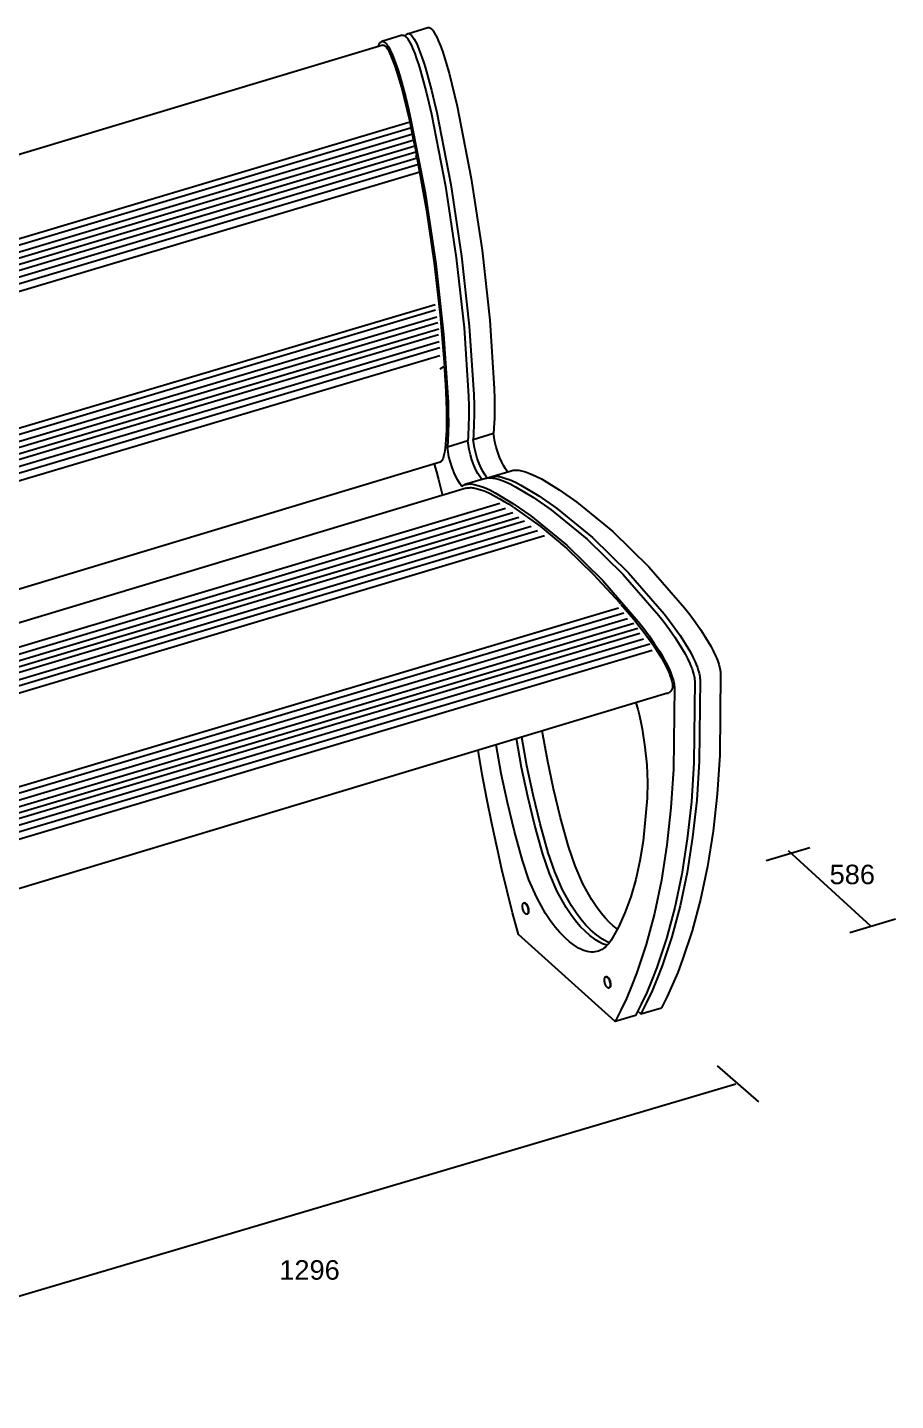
# Model space of a CAD drawing. Extents: x -56 to 226, y 85 to 309.
# Drawn here: x 85 to 225.5, y 87 to 309.1 of the extents above; entities that cross this region are included whole.
import ezdxf

# ---------------------------------------------------------------- set-up
doc = ezdxf.new("R2010")
doc.units = 0
doc.layers.add('LIVELLO_1', color=160, linetype='Continuous')
doc.styles.add('STD', font='txt')

# ---------------------------------------------------------------- blocks, each defined once
blk = doc.blocks.new('AI9-BLK2')
at = {"layer": 'LIVELLO_1', "color": 7}
for p, q in [((-10.465856, 4.762586), (-3.4103, 6.879253)), ((-6.937733, 6.408825), (6.408911, -5.820747)), ((3.057522, -6.879081), (10.465856, -4.644936))]:
    blk.add_line(p, q, dxfattribs=at)
blk = doc.blocks.new('AI9-BLK1')
at = {"layer": 'LIVELLO_1', "color": 7}
for p, q in [((58.066051, 103.727002), (61.369553, 104.71695)), ((57.204777, 103.469481), (53.897141, 102.476605)), ((54.065262, 101.879914), (-99.334677, 55.687385)), ((58.281025, 89.357681), (-95.383497, 43.492091)), ((58.703738, 88.470569), (-95.155088, 42.517129)), ((58.936627, 87.441174), (-94.900667, 41.36664)), ((59.133686, 86.481543), (-94.841584, 40.509844)), ((59.23635, 85.51261), (-94.776472, 39.495608)), ((59.396891, 84.562108), (-94.440403, 38.672058)), ((59.628402, 83.568887), (-94.207342, 37.615447)), ((59.858534, 82.57601), (-94.071088, 36.52852)), ((59.58775, 83.741486), (59.384833, 83.992806)), ((60.05835, 81.307182), (-93.645619, 35.514284)), ((62.52745, 59.877654), (-90.63185, 14.405495)), ((62.59394, 58.978484), (-90.61204, 13.285149)), ((62.801335, 57.867269), (-90.26977, 12.219581)), ((63.138954, 55.941633), (-90.337983, 10.269657)), ((62.981513, 56.919695), (-90.132138, 11.365715)), ((63.098302, 55.000088), (-90.000363, 9.44628)), ((63.166515, 53.864757), (-89.962467, 8.335064)), ((63.280203, 52.868608), (-89.962467, 7.193704)), ((63.284337, 51.590994), (-89.696162, 6.076459)), ((63.358751, 49.523248), (64.030545, 49.931836)), ((63.344971, 34.38791), (-89.117902, -11.526084)), ((70.673378, 31.75379), (67.368498, 30.766942)), ((71.53603, 32.014411), (74.839532, 33.004359)), ((67.536963, 30.170424), (-84.715587, -15.677079)), ((72.987793, 27.730263), (-79.853352, -18.038692)), ((73.949319, 26.900684), (-78.574188, -18.734946)), ((75.102737, 26.18307), (-77.467623, -19.567626)), ((76.067019, 25.462528), (-76.430477, -20.19136)), ((77.009942, 24.87514), (-75.540436, -20.869527)), ((78.083434, 24.009215), (-74.382368, -21.729251)), ((79.105249, 23.309861), (-73.514893, -22.371244)), ((80.236274, 22.48321), (-72.427965, -23.249055)), ((92.473942, 11.417219), (92.423988, 11.65338)), ((92.204191, 10.769368), (-60.898781, -34.854203)), ((93.059608, 9.975963), (-60.063173, -35.653465)), ((93.689372, 9.061807), (-59.43651, -36.567794)), ((94.696373, 8.277531), (-58.429681, -37.35207)), ((95.325792, 7.493599), (-57.799917, -38.136001)), ((95.662033, 6.669877), (-57.462298, -38.959551)), ((96.291797, 5.755549), (-56.834085, -39.87698)), ((97.295353, 4.971445), (-55.828978, -40.658156)), ((97.675347, 3.926892), (-55.450534, -41.705637)), ((100.156505, -3.000334), (-52.719607, -49.035594)), ((100.156505, -3.000334), (100.28983, -2.957959)), ((76.960333, -36.903863), (76.886263, -36.92505)), ((77.46435, -38.723562), (77.393381, -38.744577)), ((90.226017, -48.838879), (90.154704, -48.860067)), ((90.734513, -50.658579), (90.6632, -50.682694)), ((95.852547, -54.881749), (95.354731, -54.433887))]:
    blk.add_line(p, q, dxfattribs=at)
for points in [[(61.369553, 104.71695), (61.407449, 104.72608), (61.445345, 104.732109), (61.482897, 104.732109), (61.525616, 104.732109), (61.56489, 104.722979), (61.608643, 104.71385), (61.649295, 104.698863), (61.693392, 104.683705), (61.734389, 104.659417), (61.781242, 104.632201), (61.869092, 104.568811), (61.956942, 104.493019), (62.043069, 104.402068), (62.13402, 104.296304), (62.220147, 104.181066)], [(53.312853, 101.656155), (53.397602, 101.871129), (53.494754, 102.061815), (53.547464, 102.149665), (53.603619, 102.228213), (53.66253, 102.300905), (53.723164, 102.367395)], [(53.723164, 102.367395), (53.7397, 102.385654), (53.762438, 102.400812), (53.785175, 102.419071), (53.805157, 102.430957), (53.826172, 102.449216), (53.847187, 102.458346), (53.869925, 102.467475), (53.892662, 102.473504), (53.916778, 102.482633), (53.942616, 102.488662), (53.963976, 102.491763), (53.989814, 102.494864), (54.012207, 102.494864), (54.041146, 102.491763), (54.065262, 102.488662), (54.089377, 102.485734), (54.14381, 102.470403), (54.196864, 102.452317), (54.251297, 102.428201), (54.304351, 102.394784), (54.360506, 102.361366), (54.416317, 102.312963), (54.472472, 102.264559), (54.584782, 102.149665), (54.666431, 102.049585), (54.747735, 101.937619)], [(57.204777, 103.469481), (57.242673, 103.475682), (57.277469, 103.481711), (57.318465, 103.481711), (57.359462, 103.478611), (57.401492, 103.475682), (57.439388, 103.463452), (57.485208, 103.448466), (57.524482, 103.430207), (57.571335, 103.40902), (57.61371, 103.384904), (57.70156, 103.321342), (57.790788, 103.242622), (57.880016, 103.151671), (57.966488, 103.045734), (58.052615, 102.930668)], [(57.6771, 103.339256), (57.728776, 103.415049), (57.777352, 103.48774), (57.83144, 103.554403), (57.888973, 103.617965), (57.910333, 103.636051), (57.928592, 103.65431), (57.948229, 103.666541), (57.967866, 103.681527), (57.990603, 103.696685), (58.013341, 103.708743), (58.036079, 103.717872), (58.057094, 103.727002), (58.082932, 103.730103), (58.103947, 103.739232), (58.129785, 103.739232), (58.157346, 103.741988), (58.181462, 103.741988), (58.203855, 103.741988), (58.229693, 103.739232), (58.256909, 103.736131), (58.308586, 103.720973), (58.363018, 103.702714), (58.416073, 103.678426), (58.471883, 103.642253), (58.528038, 103.605907), (58.583849, 103.563532), (58.640004, 103.515129), (58.752314, 103.39989), (58.835341, 103.299982), (58.913889, 103.188189)], [(58.052615, 102.930668), (58.275168, 102.58547), (58.493243, 102.210126), (58.694781, 101.807567), (58.882194, 101.377619)], [(58.913889, 103.188189), (59.138165, 102.842818), (59.353139, 102.467475), (59.554332, 102.061815), (59.74209, 101.634795)], [(62.220147, 104.181066), (62.444423, 103.832939), (62.654574, 103.457595), (62.858868, 103.054864), (63.049726, 102.628016)], [(63.049726, 102.628016), (63.387001, 101.777078), (63.705328, 100.908225), (64.003673, 100.021285), (64.282037, 99.127972)], [(54.065262, 101.879914), (54.089377, 101.889044), (54.119694, 101.892144), (54.145188, 101.892144), (54.175849, 101.892144), (54.204788, 101.886115), (54.233382, 101.877158), (54.261976, 101.868028), (54.292293, 101.855798), (54.32261, 101.837712), (54.351549, 101.822553), (54.416317, 101.777078), (54.477295, 101.722645), (54.542063, 101.659083), (54.602696, 101.586392), (54.66333, 101.501643)], [(54.66333, 101.501643), (54.858667, 101.201919), (55.044702, 100.871879), (55.223503, 100.520652), (55.3868, 100.148409)], [(54.747735, 101.937619), (54.972011, 101.595521), (55.185607, 101.217078), (55.389901, 100.814346), (55.580759, 100.387499)], [(55.3868, 100.148409), (55.712362, 99.333816), (56.019664, 98.498208), (56.305607, 97.653471), (56.567779, 96.790474)], [(55.580759, 100.387499), (55.918034, 99.53656), (56.236016, 98.667707), (56.535739, 97.783695), (56.812725, 96.887454)], [(58.882194, 101.377619), (59.222914, 100.526681), (59.540552, 99.660928), (59.838897, 98.773816), (60.117261, 97.874646)], [(59.74209, 101.634795), (60.08281, 100.78713), (60.403548, 99.918277), (60.701549, 99.031165), (60.978879, 98.138024)], [(60.117261, 97.874646), (60.621623, 96.10025), (61.090845, 94.313968), (61.528372, 92.518556), (61.934204, 90.726245)], [(60.978879, 98.138024), (61.482897, 96.35777), (61.953841, 94.571488), (62.391024, 92.779005), (62.7941, 90.983766)], [(64.282037, 99.127972), (64.786054, 97.347719), (65.256999, 95.561437), (65.695904, 93.768953), (66.096913, 91.973542)], [(56.567779, 96.790474), (57.065595, 95.04071), (57.531717, 93.281472), (57.962009, 91.513449), (58.358195, 89.745426)], [(56.812725, 96.887454), (57.316743, 95.107201), (57.786309, 93.320919), (58.225214, 91.531708), (58.626568, 89.736297)], [(66.096913, 91.973542), (68.363097, 80.290017), (70.129742, 68.724487), (71.375833, 57.373759), (72.091724, 46.332056)], [(58.358195, 89.745426), (58.656885, 88.334488), (58.949029, 86.923721), (59.23635, 85.51261), (59.511957, 84.101671)], [(58.626568, 89.736297), (60.896886, 78.0495), (62.659397, 66.483969), (63.908244, 55.130313), (64.624135, 44.091538)], [(61.934204, 90.726245), (64.19901, 79.03962), (65.96221, 67.47409), (67.209679, 56.123534), (67.927292, 45.084587)], [(62.7941, 90.983766), (65.058561, 79.299897), (66.825206, 67.731266), (68.070953, 56.38071), (68.787188, 45.345036)], [(59.511957, 84.101671), (59.51368, 84.092714), (59.51368, 84.080656), (59.51368, 84.068426), (59.51368, 84.059469), (59.51368, 84.050339), (59.511957, 84.050339), (59.511957, 84.041382), (59.508857, 84.038109), (59.508857, 84.038109), (59.507479, 84.032252), (59.507479, 84.029152), (59.504378, 84.029152), (59.504378, 84.029152), (59.501278, 84.029152), (59.501278, 84.026223), (59.498177, 84.026223), (59.496799, 84.026223)], [(59.58775, 83.741486), (61.12564, 75.130987), (62.377588, 66.599036), (63.347727, 58.188352), (64.030545, 49.931836)], [(63.977835, 49.707905), (63.977835, 49.707905), (63.979213, 49.707905), (63.984036, 49.707905), (63.985414, 49.707905), (63.98817, 49.707905), (63.989893, 49.707905), (63.994371, 49.707905), (63.997472, 49.704804), (63.99885, 49.704804), (64.002295, 49.701876), (64.007807, 49.695675), (64.01263, 49.692746), (64.015731, 49.686545), (64.019865, 49.680516), (64.024688, 49.671387), (64.030545, 49.659329), (64.035368, 49.641242), (64.041569, 49.620055), (64.044325, 49.610925), (64.044325, 49.598695)], [(64.044325, 49.598695), (64.127352, 48.26975), (64.201766, 46.946661), (64.268601, 45.629601), (64.326134, 44.31857)], [(67.927292, 45.084587), (67.978624, 43.437659), (67.984825, 41.823804), (67.956231, 40.243366), (67.886296, 38.708232)], [(68.787188, 45.345036), (68.83852, 43.695007), (68.847822, 42.081325), (68.818883, 40.503815), (68.75067, 38.965752)], [(72.091724, 46.332056), (72.1434, 44.684956), (72.155458, 43.074201), (72.123763, 41.496864), (72.054172, 39.958801)], [(64.326134, 44.31857), (64.374365, 42.698686), (64.385045, 41.106363), (64.356106, 39.55607), (64.286515, 38.036266)], [(64.624135, 44.091538), (64.670988, 42.444438), (64.683046, 40.833856), (64.654451, 39.253246), (64.584861, 37.715355)], [(64.286515, 38.036266), (64.230705, 37.312623), (64.146989, 36.61947), (64.035368, 35.956289), (63.900665, 35.335483)], [(67.886296, 38.708232), (67.87286, 38.481372), (67.857701, 38.260369), (67.839442, 38.039194), (67.815327, 37.82422), (64.512169, 36.831344)], [(70.083233, 31.578262), (69.754571, 32.056613), (69.439689, 32.586469), (69.146167, 33.1618), (68.802002, 33.933846), (68.500901, 34.754296), (68.242174, 35.598861), (68.036502, 36.458929), (67.815327, 37.82422)], [(68.75067, 38.965752), (68.735856, 38.741649), (68.720698, 38.517718), (68.702439, 38.299643), (68.678323, 38.081569), (71.984237, 39.071689)], [(70.953464, 31.823553), (70.62618, 32.301904), (70.311643, 32.828832), (70.013298, 33.410019), (69.669477, 34.182065), (69.365275, 34.999586), (69.108271, 35.853281), (68.899154, 36.713177), (68.678323, 38.081569)], [(72.054172, 39.958801), (72.038669, 39.731769), (72.022133, 39.510767), (72.003874, 39.289764), (71.984237, 39.071689)], [(74.248698, 32.828832), (73.922103, 33.304083), (73.608599, 33.833938), (73.310254, 34.409097), (72.969534, 35.184243), (72.667055, 36.001765), (72.408328, 36.84943), (72.202311, 37.709326), (71.984237, 39.071689)], [(64.584861, 37.715355), (64.57108, 37.491252), (64.553166, 37.270249), (64.533184, 37.052346), (64.512169, 36.831344)], [(66.863102, 30.476176), (66.524105, 30.951599), (66.196821, 31.484383), (65.892619, 32.065743), (65.606676, 32.689478), (65.281459, 33.516128), (65.002751, 34.375852), (64.778475, 35.260036), (64.622757, 36.050168), (64.512169, 36.831344)], [(62.370009, 34.094215), (62.731744, 32.83176), (63.077287, 31.569305), (63.413184, 30.300476), (63.737023, 29.029064)], [(63.470717, 34.463702), (63.452458, 34.448543), (63.439022, 34.436313), (63.423519, 34.424428), (63.413184, 34.415298), (63.396303, 34.406169), (63.381489, 34.397039), (63.36323, 34.39101), (63.344971, 34.38791)], [(63.900665, 35.335483), (63.821772, 35.062976), (63.773196, 34.938953), (63.721864, 34.830088), (63.662953, 34.720878), (63.601975, 34.627171), (63.537207, 34.539322), (63.470717, 34.463702)], [(70.673378, 31.75379), (70.845977, 31.802365), (71.023055, 31.835611), (71.203234, 31.859899), (71.383412, 31.869028), (71.568069, 31.865927), (71.754449, 31.85387), (71.946685, 31.83251), (72.138577, 31.793236)], [(71.180496, 31.85387), (71.233206, 31.893144), (71.287983, 31.92036), (71.339315, 31.947748), (71.39547, 31.968764), (71.545331, 32.017339), (71.698294, 32.056613), (71.852634, 32.089859), (72.008697, 32.114147), (72.170272, 32.126377), (72.331158, 32.129305), (72.535452, 32.120176), (72.744225, 32.09606), (72.999851, 32.053685)], [(72.138577, 31.793236), (72.977458, 31.569305), (73.831152, 31.269409), (74.695527, 30.888037), (75.569203, 30.430701)], [(72.999851, 32.053685), (73.840454, 31.826481), (74.692426, 31.52693), (75.558523, 31.145386), (76.429099, 30.688222)], [(74.839532, 33.004359), (75.012131, 33.049835), (75.187831, 33.08308), (75.367665, 33.107368), (75.549566, 33.119425), (75.732501, 33.116497), (75.923359, 33.104267), (76.110772, 33.079979), (76.301975, 33.040705)], [(76.301975, 33.040705), (77.141889, 32.819702), (77.995584, 32.516878), (78.859958, 32.135334), (79.736735, 31.68127)], [(79.736735, 31.68127), (82.608222, 29.934262), (85.501069, 27.936107), (91.315701, 23.185665), (97.131711, 17.475591), (102.898112, 10.848089)], [(66.863102, 30.476176), (66.947852, 30.557997), (66.993327, 30.591242), (67.04018, 30.62466), (67.083933, 30.651876), (67.131131, 30.679092), (67.18074, 30.700452), (67.227938, 30.718366)], [(67.227938, 30.718366), (67.3809, 30.770043), (67.530762, 30.806216), (67.68648, 30.839634), (67.847021, 30.860649), (68.00274, 30.875807), (68.166382, 30.878908), (68.372399, 30.86685), (68.578071, 30.848591), (68.832319, 30.803116)], [(67.536963, 30.170424), (67.699916, 30.215899), (67.871137, 30.243115), (68.040636, 30.267403), (68.217714, 30.279461), (68.393414, 30.273432), (68.575315, 30.264303), (68.753771, 30.240015), (68.93705, 30.203841)], [(68.832319, 30.803116), (69.6743, 30.579184), (70.527995, 30.279461), (71.392369, 29.897917), (72.264323, 29.440752)], [(68.93705, 30.203841), (69.768007, 29.985767), (70.608266, 29.686043), (71.460582, 29.313628), (72.3191, 28.865422)], [(72.264323, 29.440752), (75.136155, 27.696845), (78.032102, 25.695589), (83.848112, 20.948248), (89.661366, 15.235074), (95.4257, 8.607571)], [(75.569203, 30.430701), (78.443791, 28.686966), (81.333537, 26.68571), (87.149547, 21.938368), (92.964179, 16.225194), (98.728857, 9.597692)], [(76.429099, 30.688222), (79.303687, 28.944314), (82.196533, 26.945987), (88.011165, 22.195717), (93.828898, 16.482543), (99.593232, 9.854868)], [(72.3191, 28.865422), (73.010875, 28.465963), (73.705751, 28.054102), (74.396148, 27.627254), (75.089301, 27.185248)], [(75.089301, 27.185248), (75.092402, 27.185248), (75.09378, 27.18232), (75.101359, 27.17922), (75.102737, 27.173191), (75.107216, 27.166989), (75.110316, 27.164061), (75.116173, 27.154932), (75.120996, 27.139773), (75.128575, 27.124615), (75.131676, 27.106528), (75.136155, 27.09137), (75.136155, 27.076211), (75.136155, 27.067082), (75.136155, 27.061053), (75.136155, 27.052096), (75.134432, 27.045894)], [(75.266379, 27.085341), (79.545877, 24.027302), (83.848112, 20.424593), (88.144146, 16.294785), (92.423988, 11.65338)], [(92.604167, 11.435305), (93.295942, 10.627086), (93.990473, 9.803536), (94.682593, 8.973957), (95.37299, 8.126119)], [(98.728857, 9.597692), (99.605634, 8.480447), (100.469664, 7.30877), (101.323703, 6.073531), (102.163962, 4.783687)], [(99.593232, 9.854868), (100.46553, 8.740724), (101.333005, 7.56319), (102.183599, 6.333808), (103.023858, 5.041036)], [(102.898112, 10.848089), (103.769721, 9.730844), (104.63444, 8.556067), (105.488135, 7.320828), (106.330116, 6.031156)], [(95.37299, 8.126119), (96.232541, 7.027134), (97.084858, 5.870615), (97.925117, 4.656563), (98.752973, 3.384979)], [(95.4257, 8.607571), (96.300754, 7.490327), (97.162028, 6.315721), (98.016067, 5.080482), (98.86046, 3.790639)], [(102.163962, 4.783687), (102.581852, 4.090362), (102.992163, 3.36672), (103.386971, 2.606731), (103.766965, 1.816599)], [(103.023858, 5.041036), (103.444504, 4.353739), (103.854815, 3.627169), (104.246867, 2.864252), (104.628239, 2.073947)], [(106.330116, 6.031156), (106.747662, 5.340759), (107.157628, 4.614189), (107.551747, 3.854201), (107.930018, 3.066996)], [(98.752973, 3.384979), (99.158805, 2.724898), (99.549479, 2.025544), (99.928095, 1.295873), (100.28983, 0.541914)], [(98.86046, 3.790639), (99.280073, 3.100241), (99.687283, 2.373671), (100.083813, 1.613855), (100.462085, 0.82355)], [(107.930018, 3.066996), (108.120532, 2.63412), (108.290375, 2.186085), (108.446094, 1.72272), (108.579419, 1.250397)], [(100.28983, 0.541914), (100.456228, 0.16347), (100.604712, -0.22686), (100.73597, -0.635792), (100.857582, -1.047654)], [(100.462085, 0.82355), (100.651565, 0.393774), (100.821064, -0.051504), (100.974026, -0.517626), (101.110107, -0.989948)], [(108.732381, 0.245291), (108.605257, -13.027973), (108.182888, -19.304248), (107.527287, -25.301815), (106.635696, -31.006032), (105.516729, -36.389166), (104.172797, -41.424173), (102.608724, -46.092794)], [(103.766965, 1.816599), (103.953, 1.386651), (104.125944, 0.935688), (104.280284, 0.472323), (104.414643, 0)], [(104.414643, 0), (104.473899, -0.254248), (104.517651, -0.511597), (104.551069, -0.762916), (104.564849, -1.005107)], [(104.628239, 2.073947), (104.814274, 1.646928), (104.988596, 1.195965), (105.142936, 0.732772), (105.277639, 0.260449)], [(105.277639, 0.260449), (105.335517, 0), (105.385471, -0.25132), (105.414065, -0.502639), (105.426123, -0.74483)], [(108.579419, 1.250397), (108.639708, 0.993049), (108.686906, 0.735872), (108.717223, 0.48438), (108.732381, 0.245291)], [(101.26307, -1.995227), (101.132845, -15.265218), (100.713577, -21.541665), (100.057975, -27.542333), (99.168107, -33.246377), (98.047762, -38.629683), (96.703486, -43.66159), (95.139757, -48.33624)], [(104.564849, -1.005107), (104.437725, -14.27837), (104.016734, -20.551545), (103.359755, -26.555313), (102.472643, -32.256429), (101.352642, -37.636635), (100.005265, -42.671642), (98.441192, -47.343191)], [(105.426123, -0.74483), (105.300377, -14.017921), (104.878008, -20.291096), (104.222751, -26.295036), (103.332194, -31.99908), (102.215294, -37.376185), (100.871018, -42.414121), (99.304188, -47.082742)], [(100.857582, -1.047654), (100.901335, -1.24144), (100.937508, -1.438155), (100.955767, -1.628841), (100.965069, -1.810398), (100.955767, -1.983169), (100.937508, -2.14061), (100.922694, -2.2071), (100.901335, -2.273763), (100.881353, -2.334224), (100.857582, -2.391758)], [(101.110107, -0.989948), (101.170741, -1.247469), (101.216216, -1.504645), (101.245155, -1.755965), (101.26307, -1.995227)], [(100.857582, -2.391758), (100.811762, -2.473579), (100.764909, -2.5554), (100.713577, -2.624991), (100.660867, -2.691653), (100.604712, -2.752115), (100.545456, -2.806547), (100.485167, -2.854951), (100.424533, -2.894397), (100.358043, -2.927642), (100.28983, -2.957959)], [(95.047428, -4.532368), (95.350252, -5.576921), (95.619659, -6.633704), (95.85427, -7.693243), (96.059942, -8.743825)], [(96.059942, -8.743825), (96.511249, -11.698683), (96.800293, -14.581022), (96.919838, -17.357425), (96.871262, -19.982415)], [(79.978925, -29.05628), (78.683225, -24.396788), (77.533941, -19.703879), (76.539342, -15.008042), (75.700806, -10.33632)], [(80.838821, -28.798931), (79.544499, -24.136167), (78.393837, -19.44653), (77.399238, -14.753794), (76.56208, -10.075871)], [(84.141634, -27.808811), (82.845934, -23.149319), (81.698717, -18.45641), (80.704118, -13.757472), (79.868338, -9.082822)], [(95.139757, -48.33624), (94.336016, -50.395029), (93.492657, -52.384055), (92.610023, -54.294705), (91.686738, -56.132319), (76.00673, -42.02672), (75.084478, -38.532704), (74.202189, -35.032659), (73.357452, -31.523657), (72.553711, -28.017756), (71.698294, -24.048489), (70.902132, -20.088352), (70.169016, -16.131315), (69.500323, -12.195294)], [(76.671289, -30.049329), (75.376967, -25.386736), (74.229061, -20.693827), (73.231706, -15.998162), (72.39627, -11.323168)], [(96.871262, -19.982415), (96.214627, -26.91877), (95.677192, -30.11892), (95.005054, -33.128383), (94.198212, -35.928901), (93.262524, -38.505488), (92.200057, -40.851942), (91.019078, -42.956034)], [(86.128076, -39.5683), (85.347073, -38.541833), (84.589841, -37.397373), (83.157715, -34.814757), (81.893709, -31.914331), (80.838821, -28.798931)], [(89.432612, -38.578179), (88.652987, -37.551885), (87.891276, -36.407252), (86.463973, -33.824809), (85.198245, -30.924211), (84.141634, -27.808811)], [(81.961922, -40.818525), (81.180919, -39.78913), (80.422309, -38.64777), (78.993283, -36.065154), (77.729278, -33.161628), (76.671289, -30.049329)], [(85.266458, -39.828577), (84.483732, -38.799182), (83.727189, -37.65765), (82.297819, -35.072278), (81.034158, -32.17168), (79.978925, -29.05628)], [(76.886263, -36.92505), (76.902455, -36.922122), (76.917958, -36.919021), (76.931394, -36.919021), (76.951031, -36.919021), (76.967912, -36.922122), (76.98307, -36.922122), (76.997884, -36.931079), (77.016143, -36.93418), (77.033024, -36.943309), (77.052661, -36.952439), (77.085734, -36.973454), (77.12363, -37.000842), (77.157048, -37.030987), (77.193221, -37.070433), (77.231117, -37.112808), (77.29933, -37.206687), (77.364442, -37.321581), (77.421975, -37.445776), (77.476408, -37.58203), (77.520505, -37.721212), (77.553578, -37.866595), (77.579416, -38.008877), (77.592852, -38.148231), (77.595953, -38.278456), (77.585273, -38.399379), (77.579416, -38.454156), (77.567014, -38.505488), (77.553578, -38.553891), (77.538764, -38.593338), (77.520505, -38.632612), (77.509825, -38.650871), (77.497423, -38.666029), (77.483987, -38.681015), (77.476408, -38.693245), (77.462972, -38.705303), (77.449192, -38.717533), (77.435756, -38.726491), (77.421975, -38.732692), (77.408195, -38.741477), (77.393381, -38.744577), (77.379601, -38.750606), (77.364442, -38.753707), (77.347906, -38.753707), (77.332403, -38.753707), (77.316211, -38.750606), (77.296574, -38.744577), (77.281071, -38.741477), (77.264535, -38.73562), (77.247998, -38.729591), (77.226983, -38.720462), (77.193221, -38.696174), (77.157048, -38.671886), (77.122252, -38.638641), (77.085734, -38.602295), (77.052661, -38.55992), (76.98307, -38.462941), (76.91658, -38.350975), (76.857324, -38.223851), (76.805648, -38.090698), (76.759139, -37.948416), (76.725377, -37.806133), (76.699883, -37.66075), (76.687481, -37.524497), (76.684725, -37.394272), (76.692304, -37.273349), (76.699883, -37.215816), (76.711941, -37.16724), (76.725377, -37.118837), (76.743636, -37.073534), (76.760517, -37.037016), (76.773953, -37.02203), (76.783255, -37.003771), (76.794968, -36.991713), (76.805648, -36.973454), (76.816672, -36.964324), (76.830108, -36.952439), (76.843544, -36.94641), (76.857324, -36.93728), (76.87076, -36.931079), (76.886263, -36.92505)], [(76.960333, -36.903863), (76.976869, -36.897834), (76.992372, -36.897834), (77.002707, -36.894733), (77.024067, -36.894733), (77.038881, -36.897834), (77.054039, -36.903863), (77.07092, -36.906791), (77.088835, -36.912992), (77.103993, -36.922122), (77.12363, -36.931079), (77.157048, -36.952439), (77.196322, -36.979483), (77.231117, -37.009972), (77.264535, -37.046145), (77.303809, -37.08852), (77.370299, -37.185499), (77.435756, -37.300393), (77.493289, -37.424761), (77.544621, -37.557914), (77.592852, -37.700197), (77.626614, -37.842307), (77.650385, -37.98769), (77.665888, -38.124116), (77.668644, -38.260197), (77.659687, -38.378364), (77.650385, -38.432796), (77.64005, -38.4843), (77.626614, -38.532704), (77.609733, -38.57215), (77.592852, -38.611424), (77.581139, -38.629683), (77.570459, -38.644842), (77.558401, -38.6569), (77.544621, -38.671886), (77.533941, -38.684116), (77.520505, -38.693245), (77.506725, -38.705303), (77.493289, -38.714433), (77.481231, -38.720462), (77.46435, -38.723562)], [(88.363943, -42.786536), (87.588797, -42.202247), (86.812272, -41.514951), (86.037126, -40.718789), (85.266458, -39.828577)], [(89.226595, -42.529187), (88.451793, -41.944899), (87.674924, -41.254502), (86.896677, -40.464197), (86.128076, -39.5683)], [(92.036415, -41.175781), (91.382536, -40.633868), (90.730035, -40.022363), (90.078912, -39.338167), (89.432612, -38.578179)], [(85.059063, -43.776484), (84.287017, -43.195296), (83.507392, -42.505071), (82.73259, -41.708565), (81.961922, -40.818525)], [(91.019078, -42.956034), (90.807205, -43.274017), (90.582929, -43.564783), (90.34694, -43.82506), (90.100271, -44.05812), (89.842923, -44.263965), (89.572138, -44.439665), (89.296186, -44.588148), (89.010243, -44.706143), (88.71362, -44.793993), (88.410796, -44.848425), (88.100393, -44.87857), (87.782411, -44.875814), (87.458572, -44.839296), (87.125431, -44.775734), (86.794013, -44.684783), (86.453293, -44.56076), (86.109817, -44.409348), (85.761518, -44.227791), (85.413219, -44.012817), (85.059063, -43.776484)], [(90.392415, -43.776484), (90.145402, -43.709993), (89.643107, -43.525336), (89.137367, -43.277117), (88.624048, -42.965164), (88.363943, -42.786536)], [(90.743815, -43.358766), (90.369678, -43.204426), (89.991406, -43.010467), (89.60969, -42.786536), (89.226595, -42.529187)], [(102.608724, -46.092794), (101.806361, -48.157612), (100.960246, -50.143709), (100.077957, -52.057115), (99.158805, -53.891973)], [(90.154704, -48.860067), (90.172963, -48.856966), (90.188121, -48.854038), (90.202935, -48.854038), (90.219816, -48.854038), (90.23463, -48.856966), (90.251511, -48.860067), (90.271148, -48.866096), (90.286651, -48.869024), (90.304565, -48.878153), (90.319724, -48.887283), (90.358998, -48.90847), (90.392415, -48.938615), (90.425833, -48.968932), (90.463729, -49.00545), (90.496802, -49.047824), (90.566393, -49.144632), (90.634261, -49.256597), (90.692139, -49.380793), (90.746571, -49.517046), (90.788946, -49.656228), (90.822363, -49.801611), (90.849235, -49.943894), (90.86336, -50.083248), (90.867494, -50.216401), (90.858537, -50.334395), (90.849235, -50.388828), (90.835799, -50.440504), (90.822363, -50.488908), (90.807205, -50.528182), (90.788946, -50.567628), (90.776888, -50.585887), (90.766208, -50.600873), (90.757251, -50.616032), (90.743815, -50.62809), (90.732791, -50.64032), (90.719355, -50.652378), (90.705919, -50.664435), (90.692139, -50.670464), (90.67698, -50.676493), (90.6632, -50.682694), (90.646663, -50.685623), (90.631505, -50.688723), (90.616691, -50.688723), (90.598432, -50.688723), (90.582929, -50.688723), (90.566393, -50.682694), (90.548478, -50.679594), (90.532975, -50.670464), (90.515061, -50.667364), (90.496802, -50.658579), (90.463729, -50.637219), (90.425833, -50.610003), (90.392415, -50.576758), (90.356242, -50.537311), (90.319724, -50.494937), (90.251511, -50.397957), (90.188121, -50.285992), (90.125765, -50.158868), (90.075811, -50.025715), (90.03068, -49.883432), (89.997263, -49.74115), (89.968324, -49.601796), (89.954888, -49.459513), (89.95351, -49.329289), (89.962467, -49.208194), (89.971425, -49.150661), (89.982449, -49.102257), (89.997263, -49.056782), (90.013799, -49.008206), (90.03068, -48.975133), (90.039638, -48.956874), (90.051695, -48.941715), (90.062375, -48.926729), (90.075811, -48.911571), (90.085113, -48.899341), (90.100271, -48.890211), (90.113707, -48.881082), (90.130588, -48.872297), (90.141268, -48.869024), (90.154704, -48.860067)], [(90.226017, -48.838879), (90.242554, -48.838879), (90.257712, -48.832678), (90.275971, -48.82975), (90.290785, -48.832678), (90.307666, -48.832678), (90.32248, -48.838879), (90.342117, -48.841808), (90.358998, -48.848009), (90.375879, -48.856966), (90.392415, -48.866096), (90.427211, -48.887283), (90.463729, -48.914499), (90.496802, -48.947744), (90.536076, -48.984262), (90.570871, -49.026465), (90.640807, -49.120344), (90.705919, -49.23541), (90.763452, -49.359433), (90.81754, -49.492759), (90.860259, -49.635041), (90.893332, -49.780424), (90.920893, -49.922706), (90.934329, -50.061888), (90.935707, -50.195213), (90.92985, -50.313208), (90.920893, -50.367813), (90.907113, -50.419317), (90.893332, -50.467721), (90.878174, -50.507167), (90.860259, -50.549369), (90.849235, -50.564528), (90.837522, -50.579686), (90.82822, -50.595017), (90.814784, -50.610003), (90.804104, -50.619132), (90.790324, -50.63119), (90.776888, -50.64032), (90.763452, -50.649449), (90.747949, -50.655306), (90.734513, -50.658579)], [(98.441192, -47.343191), (97.640552, -49.408009), (96.797537, -51.394107), (95.911803, -53.307513), (94.991273, -55.142543), (91.686738, -56.132319)], [(99.304188, -47.082742), (98.500103, -49.14756), (97.657088, -51.13383), (96.774799, -53.047236), (95.852547, -54.881749), (99.158805, -53.891973)]]:
    blk.add_lwpolyline(points, dxfattribs=at)

msp = doc.modelspace()

# ---------------------------------------------------------------- linework, layer by layer
at = {"layer": 'LIVELLO_1', "color": 7}
for p, q in [((196.673267, 141.131437), (203.376044, 135.310604)), ((26.458506, 86.979704), (199.672222, 138.249959))]:
    msp.add_line(p, q, dxfattribs=at)

# ---------------------------------------------------------------- block references
for name, p in [('AI9-BLK1', (88.466607, 204.415257)), ('AI9-BLK2', (215.076622, 169.588357))]:
    msp.add_blockref(name, p, dxfattribs=at)

# ---------------------------------------------------------------- texts
at = {"layer": 'LIVELLO_1', "color": 7, "char_height": 3.149801, "attachment_point": 1, "style": 'STD'}
for s, insert in [('\\fArial|b0|i0;\\H3.1498;\\C7;586', (214.87095, 173.675999)), ('\\fArial|b0|i0;\\H3.1498;\\C7;1296', (125.772857, 109.685245))]:
    msp.add_mtext(s, dxfattribs=dict(at, insert=insert))

doc.saveas('drawing.dxf')
